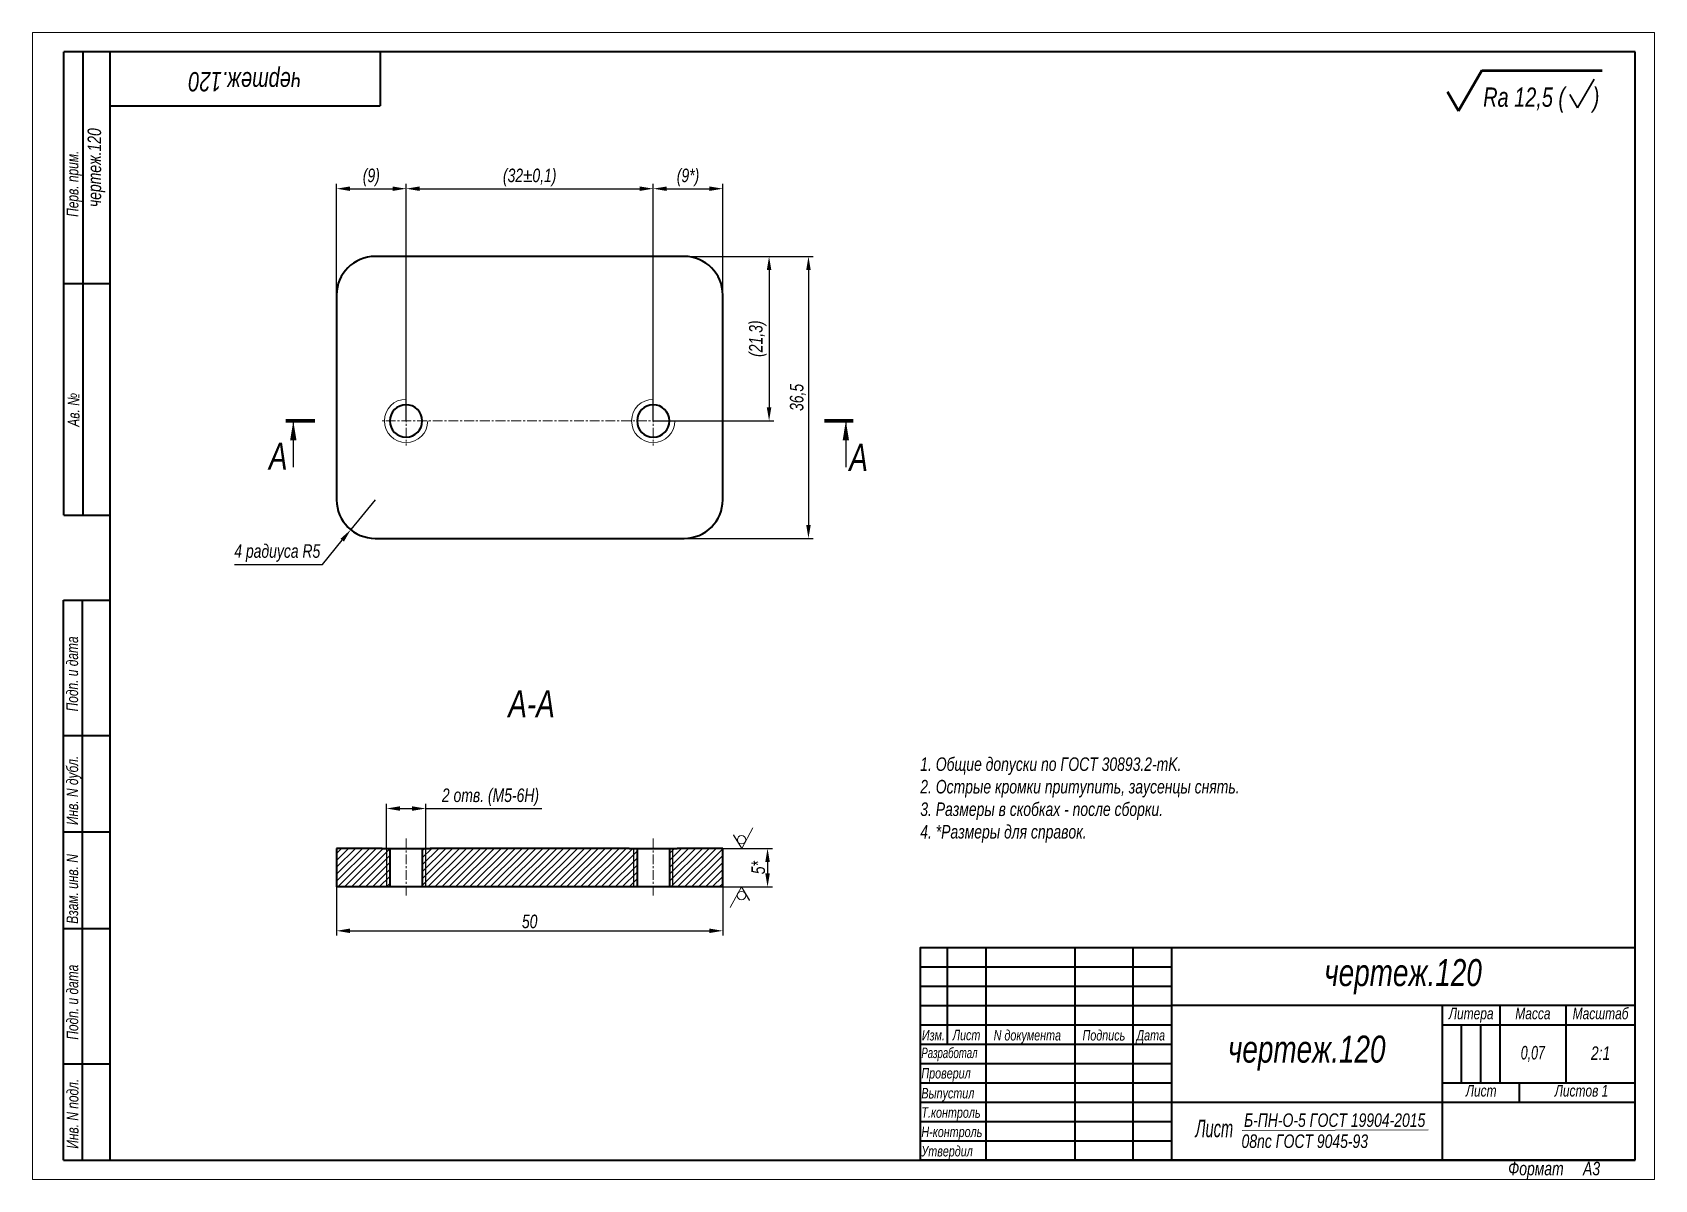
# Model space of a CAD drawing. Header units: millimetres. Extents: x 13068 to 13488, y -9150 to -8853.
import ezdxf

# ---------------------------------------------------------------- set-up
doc = ezdxf.new("R2010")
doc.units = ezdxf.units.MM
doc.linetypes.add('LT_08', pattern=[10.16, 6.35, -1.27, 1.27, -1.27])
for name, color, linetype, lineweight in [('Layer_01', 3, 'Continuous', 13), ('Layer_05', 7, 'Continuous', 40), ('Layer_08', 1, 'Continuous', 15), ('Layer_09', 6, 'Continuous', 15), ('Layer_15', 7, 'Continuous', 40), ('Layer_19', 7, 'Continuous', 50), ('Layer_20', 8, 'Continuous', 20)]:
    doc.layers.add(name, color=color, linetype=linetype, lineweight=lineweight)
doc.styles.add('Style_01', font='ARIALNI.TTF', dxfattribs={"width": 0.9, "height": 3.5})
doc.dimstyles.new('DimStyle_04', dxfattribs={"dimtxt": 3.5, "dimasz": 3.5, "dimexe": 1.25, "dimexo": 0, "dimtad": 1, "dimlfac": 0.5, "dimtxsty": 'Style_01', "dimcen": 2.5, "dimazin": 3, "dimtfac": 1, "dimtmove": 0, "dimatfit": 3})
doc.dimstyles.new('DimStyle_05', dxfattribs={"dimtxt": 3.5, "dimasz": 3.5, "dimexe": 1.25, "dimexo": 0, "dimtad": 1, "dimdec": 1, "dimtxsty": 'Style_01', "dimcen": 0, "dimazin": 3, "dimtfac": 1, "dimtdec": 1, "dimtmove": 0, "dimatfit": 3})
pattern_1 = [(45, (156.0939, -298.0664), (-0.89802561, 0.89802561), [])]

# ---------------------------------------------------------------- blocks, each defined once
blk = doc.blocks.new('*D50')
at = {"layer": 'Defpoints', "color": 0, "ltscale": 0.5, "transparency": 16777216}
for p in [(13169.4, -9053.57), (13159.26, -9063.88), (13169.4, -9063.88)]:
    blk.add_point(p, dxfattribs=at)
at = {"layer": 'Layer_08', "color": 0, "lineweight": -2, "ltscale": 0.5, "transparency": 16777216}
for p, q in [((13159.26, -9063.88), (13159.26, -9052.32)), ((13162.76, -9053.57), (13165.9, -9053.57)), ((13169.4, -9063.88), (13169.4, -9052.32)), ((13169.4, -9053.57), (13199.46, -9053.57))]:
    blk.add_line(p, q, dxfattribs=at)
at = {"layer": 'Layer_08', "color": 0, "ltscale": 0.5, "transparency": 16777216}
for points in [[(13162.76, -9052.99), (13162.76, -9054.16), (13159.26, -9053.57)], [(13165.9, -9052.99), (13165.9, -9054.16), (13169.4, -9053.57)]]:
    blk.add_solid(points, dxfattribs=at)
at = {"layer": 'Layer_08', "color": 0, "ltscale": 0.5, "transparency": 16777216, "insert": (13186.18, -9050.66), "char_height": 3.5, "attachment_point": 5, "style": 'Style_01'}
blk.add_mtext('2 отв. (М5-6Н)', dxfattribs=at)
blk = doc.blocks.new('*D51')
at = {"layer": 'Defpoints', "color": 0, "ltscale": 0.5, "transparency": 16777216}
for p in [(13146.33, -9073.88), (13246.33, -9073.88), (13246.33, -9085.23)]:
    blk.add_point(p, dxfattribs=at)
at = {"layer": 'Layer_08', "color": 0, "lineweight": -2, "ltscale": 0.5, "transparency": 16777216}
for p, q in [((13146.33, -9073.88), (13146.33, -9086.48)), ((13246.33, -9073.88), (13246.33, -9086.48)), ((13149.83, -9085.23), (13242.83, -9085.23))]:
    blk.add_line(p, q, dxfattribs=at)
at = {"layer": 'Layer_08', "color": 0, "ltscale": 0.5, "transparency": 16777216}
for points in [[(13149.83, -9084.65), (13149.83, -9085.82), (13146.33, -9085.23)], [(13242.83, -9084.65), (13242.83, -9085.82), (13246.33, -9085.23)]]:
    blk.add_solid(points, dxfattribs=at)
at = {"layer": 'Layer_08', "color": 0, "ltscale": 0.5, "transparency": 16777216, "insert": (13196.33, -9082.82), "char_height": 3.5, "attachment_point": 5, "style": 'Style_01'}
blk.add_mtext('50', dxfattribs=at)
blk = doc.blocks.new('*D52')
at = {"layer": 'Defpoints', "color": 0, "ltscale": 0.5, "transparency": 16777216}
for p in [(13246.33, -9063.88), (13246.33, -9073.88), (13257.92, -9073.88)]:
    blk.add_point(p, dxfattribs=at)
at = {"layer": 'Layer_08', "color": 0, "lineweight": -2, "ltscale": 0.5, "transparency": 16777216}
for p, q in [((13246.33, -9063.88), (13259.17, -9063.88)), ((13257.92, -9067.38), (13257.92, -9070.38)), ((13246.33, -9073.88), (13259.17, -9073.88))]:
    blk.add_line(p, q, dxfattribs=at)
at = {"layer": 'Layer_08', "color": 0, "ltscale": 0.5, "transparency": 16777216}
for points in [[(13257.34, -9067.38), (13258.51, -9067.38), (13257.92, -9063.88)], [(13257.34, -9070.38), (13258.51, -9070.38), (13257.92, -9073.88)]]:
    blk.add_solid(points, dxfattribs=at)
at = {"layer": 'Layer_08', "color": 0, "ltscale": 0.5, "transparency": 16777216, "insert": (13255.52, -9068.88), "char_height": 3.5, "attachment_point": 5, "rotation": 90, "style": 'Style_01'}
blk.add_mtext('5*', dxfattribs=at)
blk = doc.blocks.new('Block_18')
at = {"layer": 'Layer_05', "linetype": 'Continuous', "lineweight": 15}
for p, q in [((0, 297.18), (0, 0.18)), ((420, 297.18), (0, 297.18)), ((420, 297.18), (420, 0.18)), ((0, 0.18), (420, 0.18))]:
    blk.add_line(p, q, dxfattribs=at)
at = {"layer": 'Layer_05', "linetype": 'Continuous'}
for p, q in [((415, 292.18), (8.12, 292.18)), ((8.12, 172.18), (8.12, 292.18)), ((13.12, 172.18), (13.12, 292.18)), ((20, 292.18), (20, 5.18)), ((90, 292.18), (90, 278.18)), ((415, 5.18), (415, 292.18)), ((20, 278.18), (90, 278.18)), ((8.12, 232.18), (20, 232.18)), ((8.12, 172.18), (20, 172.18)), ((8, 5.18), (8, 150.18)), ((8, 150.18), (20, 150.18)), ((13, 5.18), (13, 150.18)), ((8, 115.18), (20, 115.18)), ((8, 90.18), (20, 90.18)), ((8, 65.18), (20, 65.18)), ((229.88, 55.22), (294.92, 55.22)), ((229.88, 50.21), (294.92, 50.21)), ((229.88, 45.21), (294.92, 45.21)), ((369.97, 40.21), (369.97, 25.2)), ((374.97, 40.21), (374.97, 25.2)), ((8, 30.18), (20, 30.18)), ((229.88, 30.2), (294.92, 30.2)), ((229.88, 25.2), (294.92, 25.2)), ((229.88, 20.19), (294.92, 20.19)), ((229.88, 15.19), (294.92, 15.19)), ((229.88, 10.19), (294.92, 10.19)), ((8, 5.18), (20, 5.18)), ((20, 5.18), (415, 5.18)), ((415, 5.18), (230, 5.18))]:
    blk.add_line(p, q, dxfattribs=at)
for points in [[(415, 60.22), (229.88, 60.22), (229.88, 5.18)], [(236.88, 60.22), (236.88, 35.2)], [(246.89, 60.22), (246.89, 5.18)], [(269.9, 60.22), (269.9, 5.18)], [(284.91, 60.22), (284.91, 5.18)], [(294.92, 60.22), (294.92, 5.18)], [(415, 45.21), (294.92, 45.21)], [(415, 45.21), (294.92, 45.21)], [(364.97, 45.21), (364.97, 5.18)], [(379.98, 45.21), (379.98, 25.2)], [(396.99, 45.21), (396.99, 25.2)], [(396.99, 45.21), (396.99, 25.2)], [(229.88, 40.21), (294.92, 40.21)], [(364.97, 40.21), (415, 40.21)], [(229.88, 35.2), (294.92, 35.2)], [(364.97, 25.2), (415, 25.2)], [(384.98, 25.2), (384.98, 20.19)], [(294.92, 20.19), (415, 20.19)]]:
    blk.add_lwpolyline(points, dxfattribs=at)
at = {"layer": 'Layer_05', "linetype": 'Continuous', "style": 'Style_01', "width": 0.9}
for s, p in [('Перв. прим.', (11.89, 249.43)), ('Ав. №', (12.16, 195.1)), ('Подп. и дата', (11.81, 121.4)), ('Инв. N дубл.', (11.82, 91.97)), ('Взам. инв. N', (11.83, 66.4)), ('Подп. и дата', (11.85, 36.4)), ('Инв. N подл.', (11.9, 8.18))]:
    blk.add_text(s, height=3, rotation=90, dxfattribs=at).set_placement(p)
at = {"layer": 'Layer_05', "linetype": 'Continuous', "style": 'Style_01'}
for s, height, width, p in [('Литера', 3, 0.9, (366.74, 41.69)), ('Масса', 3, 0.9, (383.95, 41.69)), ('Масштаб', 3, 0.9, (398.8, 41.69)), ('Изм.', 2.7, 0.9, (230.29, 36.2)), ('Лист', 2.7, 0.9, (238.27, 36.25)), ('N документа', 2.7, 0.9, (248.89, 36.2)), ('Подпись', 2.7, 0.9, (271.9, 36.2)), ('Дата', 2.7, 0.9, (285.88, 36.2)), ('Разработал', 2.7, 0.8, (230.17, 31.64)), ('Проверил', 2.7, 0.9, (230.17, 26.36)), ('Выпустил', 2.7, 0.9, (230.17, 21.19)), ('Лист ', 3, 0.9, (371.13, 21.68)), ('Листов 1', 3, 0.9, (394.15, 21.68)), ('Т.контроль', 2.7, 0.9, (230.17, 16.19)), ('Н-контроль', 2.7, 0.9, (230.17, 11.19)), ('Утвердил', 2.7, 0.9, (230.17, 6.18))]:
    blk.add_text(s, height=height, dxfattribs=dict(at, width=width)).set_placement(p)
at = {"layer": 'Layer_05', "linetype": 'Continuous', "insert": (382.1, 4.78), "char_height": 3.5, "width": 32.9515, "attachment_point": 1, "style": 'Style_01'}
blk.add_mtext('Формат     А3', dxfattribs=at)
blk = doc.blocks.new('*D53')
at = {"layer": 'Defpoints', "color": 0, "ltscale": 0.5, "transparency": 16777216}
for p in [(13156.33, -8973.63), (13150.01, -8981.37)]:
    blk.add_point(p, dxfattribs=at)
at = {"layer": 'Layer_08', "color": 0, "lineweight": -2, "ltscale": 0.5, "transparency": 16777216}
for p, q in [((13156.33, -8973.63), (13150.01, -8981.37)), ((13142.68, -8990.35), (13147.79, -8984.09)), ((13119.91, -8990.35), (13142.68, -8990.35))]:
    blk.add_line(p, q, dxfattribs=at)
at = {"layer": 'Layer_08', "color": 0, "ltscale": 0.5, "transparency": 16777216}
blk.add_solid([(13147.34, -8983.72), (13148.25, -8984.45), (13150.01, -8981.37)], dxfattribs=at)
at = {"layer": 'Layer_08', "color": 0, "ltscale": 0.5, "transparency": 16777216, "insert": (13130.98, -8987.43), "char_height": 3.5, "attachment_point": 5, "style": 'Style_01'}
blk.add_mtext('4 радиуса R5', dxfattribs=at)
blk = doc.blocks.new('*D54')
at = {"layer": 'Defpoints', "color": 0, "ltscale": 0.5, "transparency": 16777216}
for p in [(13164.32, -8893.09), (13146.33, -8941.73), (13164.32, -8946.9)]:
    blk.add_point(p, dxfattribs=at)
at = {"layer": 'Layer_08', "color": 0, "lineweight": -2, "ltscale": 0.5, "transparency": 16777216}
for p, q in [((13146.33, -8941.73), (13146.33, -8891.84)), ((13149.83, -8893.09), (13160.82, -8893.09)), ((13164.32, -8946.9), (13164.32, -8891.84))]:
    blk.add_line(p, q, dxfattribs=at)
at = {"layer": 'Layer_08', "color": 0, "ltscale": 0.5, "transparency": 16777216}
for points in [[(13149.83, -8892.51), (13149.83, -8893.67), (13146.33, -8893.09)], [(13160.82, -8892.51), (13160.82, -8893.67), (13164.32, -8893.09)]]:
    blk.add_solid(points, dxfattribs=at)
at = {"layer": 'Layer_08', "color": 0, "ltscale": 0.5, "transparency": 16777216, "insert": (13155.33, -8890.17), "char_height": 3.5, "attachment_point": 5, "style": 'Style_01'}
blk.add_mtext('(9)', dxfattribs=at)
blk = doc.blocks.new('*D55')
at = {"layer": 'Defpoints', "color": 0, "ltscale": 0.5, "transparency": 16777216}
for p in [(13228.33, -8893.09), (13164.33, -8953.23), (13228.33, -8953.22)]:
    blk.add_point(p, dxfattribs=at)
at = {"layer": 'Layer_08', "color": 0, "lineweight": -2, "ltscale": 0.5, "transparency": 16777216}
for p, q in [((13164.33, -8953.23), (13164.33, -8891.84)), ((13167.83, -8893.09), (13224.83, -8893.09)), ((13228.33, -8953.22), (13228.33, -8891.84))]:
    blk.add_line(p, q, dxfattribs=at)
at = {"layer": 'Layer_08', "color": 0, "ltscale": 0.5, "transparency": 16777216}
for points in [[(13167.83, -8892.51), (13167.83, -8893.67), (13164.33, -8893.09)], [(13224.83, -8892.51), (13224.83, -8893.67), (13228.33, -8893.09)]]:
    blk.add_solid(points, dxfattribs=at)
at = {"layer": 'Layer_08', "color": 0, "ltscale": 0.5, "transparency": 16777216, "insert": (13196.33, -8890.17), "char_height": 3.5, "width": 6.2141, "attachment_point": 5, "style": 'Style_01'}
blk.add_mtext('(32%%P0,1)', dxfattribs=at)
blk = doc.blocks.new('*D56')
at = {"layer": 'Defpoints', "color": 0, "ltscale": 0.5, "transparency": 16777216}
for p in [(13246.33, -8893.09), (13228.33, -8953.21), (13246.33, -8950.93)]:
    blk.add_point(p, dxfattribs=at)
at = {"layer": 'Layer_08', "color": 0, "lineweight": -2, "ltscale": 0.5, "transparency": 16777216}
for p, q in [((13228.33, -8953.21), (13228.33, -8891.84)), ((13231.83, -8893.09), (13242.83, -8893.09)), ((13246.33, -8950.93), (13246.33, -8891.84))]:
    blk.add_line(p, q, dxfattribs=at)
at = {"layer": 'Layer_08', "color": 0, "ltscale": 0.5, "transparency": 16777216}
for points in [[(13231.83, -8892.51), (13231.83, -8893.67), (13228.33, -8893.09)], [(13242.83, -8892.51), (13242.83, -8893.67), (13246.33, -8893.09)]]:
    blk.add_solid(points, dxfattribs=at)
at = {"layer": 'Layer_08', "color": 0, "ltscale": 0.5, "transparency": 16777216, "insert": (13237.33, -8890.17), "char_height": 3.5, "attachment_point": 5, "style": 'Style_01'}
blk.add_mtext('(9*)', dxfattribs=at)
blk = doc.blocks.new('*D57')
at = {"layer": 'Defpoints', "color": 0, "ltscale": 0.5, "transparency": 16777216}
for p in [(13228.33, -8910.63), (13228.33, -8953.22), (13258.32, -8953.22)]:
    blk.add_point(p, dxfattribs=at)
at = {"layer": 'Layer_08', "color": 0, "lineweight": -2, "ltscale": 0.5, "transparency": 16777216}
for p, q in [((13228.33, -8910.63), (13259.57, -8910.63)), ((13258.32, -8914.13), (13258.32, -8949.72)), ((13228.33, -8953.22), (13259.57, -8953.22))]:
    blk.add_line(p, q, dxfattribs=at)
at = {"layer": 'Layer_08', "color": 0, "ltscale": 0.5, "transparency": 16777216}
for points in [[(13257.73, -8914.13), (13258.9, -8914.13), (13258.32, -8910.63)], [(13257.73, -8949.72), (13258.9, -8949.72), (13258.32, -8953.22)]]:
    blk.add_solid(points, dxfattribs=at)
at = {"layer": 'Layer_08', "color": 0, "ltscale": 0.5, "transparency": 16777216, "insert": (13255.4, -8931.92), "char_height": 3.5, "attachment_point": 5, "rotation": 90, "style": 'Style_01'}
blk.add_mtext('(21,3)', dxfattribs=at)
blk = doc.blocks.new('*D58')
at = {"layer": 'Defpoints', "color": 0, "ltscale": 0.5, "transparency": 16777216}
for p in [(13208.59, -8910.63), (13211.18, -8983.63), (13268.51, -8983.63)]:
    blk.add_point(p, dxfattribs=at)
at = {"layer": 'Layer_08', "color": 0, "lineweight": -2, "ltscale": 0.5, "transparency": 16777216}
for p, q in [((13208.59, -8910.63), (13269.76, -8910.63)), ((13268.51, -8914.13), (13268.51, -8980.13)), ((13211.18, -8983.63), (13269.76, -8983.63))]:
    blk.add_line(p, q, dxfattribs=at)
at = {"layer": 'Layer_08', "color": 0, "ltscale": 0.5, "transparency": 16777216}
for points in [[(13267.93, -8914.13), (13269.1, -8914.13), (13268.51, -8910.63)], [(13267.93, -8980.13), (13269.1, -8980.13), (13268.51, -8983.63)]]:
    blk.add_solid(points, dxfattribs=at)
at = {"layer": 'Layer_08', "color": 0, "ltscale": 0.5, "transparency": 16777216, "insert": (13265.78, -8947.13), "char_height": 3.5, "attachment_point": 5, "rotation": 90, "style": 'Style_01'}
blk.add_mtext('36,5', dxfattribs=at)

msp = doc.modelspace()

# ---------------------------------------------------------------- hatches: boundary and pattern name
at = {"linetype": 'Continuous', "lineweight": 18}
h = msp.add_hatch(dxfattribs=at)
h.set_pattern_fill('ANSI31', scale=0.4, style=0)
h.set_pattern_definition(pattern_1)
h.paths.add_polyline_path([(13160.129, -9069.08), (13160.129, -9068.68), (13160.129, -9068.159), (13160.129, -9067.959), (13160.129, -9067.48), (13160.129, -9067.08), (13160.129, -9066.548), (13160.129, -9066.348), (13160.129, -9065.88), (13160.129, -9063.88), (13146.329, -9063.88), (13146.329, -9073.88), (13160.129, -9073.88), (13160.129, -9073.48), (13160.129, -9072.951), (13160.129, -9072.751), (13160.129, -9072.28), (13160.129, -9071.88), (13160.129, -9071.399), (13160.129, -9071.199), (13160.129, -9070.68), (13160.129, -9070.28), (13160.129, -9069.826), (13160.129, -9069.626)])
h = msp.add_hatch(dxfattribs=at)
h.set_pattern_fill('ANSI31', scale=0.4, style=0)
h.set_pattern_definition(pattern_1)
h.paths.add_polyline_path([(13168.529, -9065.88), (13168.529, -9066.062), (13168.529, -9066.28), (13168.529, -9066.68), (13168.529, -9067.228), (13168.529, -9067.428), (13168.529, -9067.88), (13168.529, -9068.28), (13168.529, -9068.817), (13168.529, -9069.017), (13168.529, -9069.48), (13168.529, -9069.88), (13168.529, -9070.397), (13168.529, -9070.597), (13168.529, -9071.08), (13168.529, -9071.48), (13168.529, -9072.004), (13168.529, -9072.204), (13168.529, -9072.68), (13168.529, -9073.08), (13168.529, -9073.514), (13168.529, -9073.714), (13168.529, -9073.88), (13224.129, -9073.88), (13224.129, -9073.48), (13224.129, -9072.956), (13224.129, -9072.756), (13224.129, -9072.28), (13224.129, -9071.88), (13224.129, -9071.368), (13224.129, -9071.168), (13224.129, -9070.68), (13224.129, -9070.28), (13224.129, -9069.88), (13224.129, -9069.68), (13224.129, -9069.08), (13224.129, -9068.68), (13224.129, -9068.183), (13224.129, -9067.983), (13224.129, -9067.48), (13224.129, -9067.08), (13224.129, -9066.511), (13224.129, -9066.311), (13224.129, -9065.88), (13224.129, -9063.88), (13168.529, -9063.88), (13168.529, -9065.279)])
h = msp.add_hatch(dxfattribs=at)
h.set_pattern_fill('ANSI31', scale=0.4, style=0)
h.set_pattern_definition(pattern_1)
h.paths.add_polyline_path([(13232.529, -9068.761), (13232.529, -9068.961), (13232.529, -9069.48), (13232.529, -9069.88), (13232.529, -9070.317), (13232.529, -9070.517), (13232.529, -9071.08), (13232.529, -9071.48), (13232.529, -9071.947), (13232.529, -9072.147), (13232.529, -9072.68), (13232.529, -9073.08), (13232.529, -9073.509), (13232.529, -9073.709), (13232.529, -9073.88), (13246.329, -9073.88), (13246.329, -9063.88), (13232.529, -9063.88), (13232.529, -9065.195), (13232.529, -9065.88), (13232.529, -9066.077), (13232.529, -9066.28), (13232.529, -9066.68), (13232.529, -9067.266), (13232.529, -9067.466), (13232.529, -9067.88), (13232.529, -9068.28)])

# ---------------------------------------------------------------- linework, layer by layer
at = {"layer": 'Layer_01', "lineweight": 13, "ltscale": 0.303109}
msp.add_line((13436.78, -8872.947), (13442.842, -8862.447), dxfattribs=at)
msp.add_line((13436.78, -8872.947), (13442.842, -8862.447), dxfattribs=at)
msp.add_line((13436.78, -8872.947), (13442.842, -8862.447), dxfattribs=at)
at = {"layer": 'Layer_01', "lineweight": 30}
for q in [(13471.967, -8864.694), (13471.967, -8864.694), (13471.967, -8864.694), (13471.967, -8864.694), (13465.616, -8868.694), (13465.616, -8868.694), (13465.616, -8868.694), (13465.616, -8868.694)]:
    msp.add_line((13467.637, -8872.194), q, dxfattribs=at)
at = {"layer": 'Layer_01', "lineweight": 13, "ltscale": 0.141451}
msp.add_line((13436.78, -8872.947), (13433.951, -8868.047), dxfattribs=at)
msp.add_line((13436.78, -8872.947), (13433.951, -8868.047), dxfattribs=at)
msp.add_line((13436.78, -8872.947), (13433.951, -8868.047), dxfattribs=at)
at = {"layer": 'Layer_01'}
msp.add_line((13380.785, -9136.948), (13428.982, -9136.763), dxfattribs=at)
at = {"layer": 'Layer_08', "linetype": 'LT_08', "ltscale": 0.4}
for p, q in [((13164.323, -8946.9), (13164.323, -8959.537)), ((13228.326, -8946.9), (13228.326, -8959.537)), ((13234.753, -8953.215), (13158.161, -8953.215)), ((13164.329, -9076.102), (13164.329, -9061.088)), ((13228.329, -9076.102), (13228.329, -9061.088))]:
    msp.add_line(p, q, dxfattribs=at)
at = {"layer": 'Layer_09', "ltscale": 0.5}
for centre in [(13164.326, -8953.215), (13228.326, -8953.218)]:
    msp.add_arc(centre, 5.6, 90, 0, dxfattribs=at)
at = {"layer": 'Layer_15', "linetype": 'Continuous'}
for p, q in [((13236.329, -8910.626), (13156.329, -8910.626)), ((13146.329, -8920.626), (13146.329, -8973.626)), ((13246.329, -8973.626), (13246.329, -8920.626)), ((13156.329, -8983.626), (13236.329, -8983.626)), ((13158.129, -9063.88), (13146.329, -9063.88)), ((13146.329, -9063.88), (13146.329, -9073.88)), ((13158.129, -9063.88), (13170.529, -9063.88)), ((13160.129, -9063.88), (13160.129, -9073.88)), ((13168.529, -9063.88), (13168.529, -9073.88)), ((13222.129, -9063.88), (13170.529, -9063.88)), ((13222.129, -9063.88), (13234.529, -9063.88)), ((13224.129, -9063.88), (13224.129, -9073.88)), ((13232.529, -9063.88), (13232.529, -9073.88)), ((13246.329, -9063.88), (13234.529, -9063.88)), ((13246.329, -9073.88), (13246.329, -9063.88)), ((13160.129, -9073.88), (13146.329, -9073.88)), ((13224.129, -9073.88), (13160.129, -9073.88)), ((13246.329, -9073.88), (13224.129, -9073.88))]:
    msp.add_line(p, q, dxfattribs=at)
at = {"layer": 'Layer_15', "linetype": 'Continuous', "lineweight": -3}
for p, q in [((13159.263, -9063.88), (13159.263, -9073.88)), ((13169.395, -9063.88), (13169.395, -9073.88)), ((13223.263, -9073.88), (13223.263, -9063.88)), ((13233.395, -9073.88), (13233.395, -9063.88))]:
    msp.add_line(p, q, dxfattribs=at)
at = {"layer": 'Layer_15', "linetype": 'Continuous'}
for centre, radius, start, end in [((13156.329, -8920.626), 10, 90, 180), ((13236.329, -8920.626), 10, 0, 90), ((13164.326, -8953.215), 4.197, 270.84606, 180.16039), ((13228.326, -8953.215), 4.197, 270.84606, 180.16039), ((13164.329, -8953.226), 4.2, 180, 270), ((13228.329, -8953.226), 4.2, 180, 270), ((13156.329, -8973.626), 10, 180, 270), ((13236.329, -8973.626), 10, 270, 0)]:
    msp.add_arc(centre, radius, start, end, dxfattribs=at)
at = {"layer": 'Layer_19', "lineweight": 50}
for p, q in [((13436.78, -8872.947), (13442.842, -8862.447)), ((13442.842, -8862.447), (13473.984, -8862.447)), ((13436.78, -8872.947), (13433.951, -8868.047))]:
    msp.add_line(p, q, dxfattribs=at)
at = {"layer": 'Layer_20', "color": 6, "lineweight": 70}
for p, q in [((13140.669, -8953.226), (13133.229, -8953.226)), ((13272.651, -8953.226), (13280.091, -8953.226))]:
    msp.add_line(p, q, dxfattribs=at)
at = {"layer": 'Layer_20', "color": 1, "lineweight": 13, "ltscale": 0.303109}
for p, q in [((13251.242, -9063.88), (13254.149, -9058.561)), ((13251.242, -9063.88), (13254.149, -9058.561)), ((13251.242, -9063.88), (13254.149, -9058.561)), ((13251.242, -9063.88), (13254.149, -9058.561)), ((13251.143, -9073.88), (13248.236, -9079.2)), ((13251.143, -9073.88), (13248.236, -9079.2)), ((13251.143, -9073.88), (13248.236, -9079.2)), ((13251.143, -9073.88), (13248.236, -9079.2))]:
    msp.add_line(p, q, dxfattribs=at)
at = {"layer": 'Layer_20', "color": 1, "lineweight": 13, "ltscale": 0.141451}
for p, q in [((13251.242, -9063.88), (13249.11, -9060.38)), ((13251.242, -9063.88), (13249.14, -9060.429)), ((13251.242, -9063.88), (13249.14, -9060.429)), ((13251.242, -9063.88), (13249.14, -9060.429)), ((13251.143, -9073.88), (13253.246, -9077.332)), ((13251.143, -9073.88), (13253.246, -9077.332)), ((13251.143, -9073.88), (13253.246, -9077.332)), ((13251.143, -9073.88), (13253.275, -9077.38))]:
    msp.add_line(p, q, dxfattribs=at)
at = {"layer": 'Layer_20', "color": 1, "lineweight": 13}
for centre in [(13251.198, -9061.652), (13251.198, -9061.652), (13251.198, -9061.652), (13251.198, -9061.652), (13251.187, -9076.109), (13251.187, -9076.109), (13251.187, -9076.109), (13251.187, -9076.109)]:
    msp.add_circle(centre, 1.098, dxfattribs=at)

# ---------------------------------------------------------------- block references
at = {"layer": 'Layer_05'}
msp.add_blockref('Block_18', (13067.585, -9149.816), dxfattribs=at)

# ---------------------------------------------------------------- texts
at = {"layer": 'Layer_01', "style": 'Style_01'}
for s, height, width, p in [('Rа 12,5 (     )', 5, 0.9, (13443.214, -8871.887)), ('2:1', 3.5, 0.9, (13471.118, -9118.652)), ('Лист', 4.5, 0.735, (13368.722, -9138.659))]:
    msp.add_text(s, height=height, dxfattribs=dict(at, width=width)).set_placement(p)
at = {"layer": 'Layer_01', "color": 5, "style": 'Style_01', "width": 0.9}
for s, p in [('А', (13128.806, -8965.848)), ('А', (13279.097, -8966.145)), ('А-А', (13190.802, -9029.927))]:
    msp.add_text(s, height=7, dxfattribs=at).set_placement(p)
at = {"layer": 'Layer_01', "attachment_point": 5, "style": 'Style_01'}
for insert, char_height, width, rotation in [((13122.585, -8864.634), 5, 70, 180), ((13084.147, -8887.634), 3.5, 60, 90)]:
    msp.add_mtext('чертеж.120', dxfattribs=dict(at, insert=insert, char_height=char_height, width=width, rotation=rotation))
at = {"layer": 'Layer_01', "insert": (13297.462, -9062.389), "char_height": 3.5, "attachment_point": 7, "style": 'Style_01'}
msp.add_mtext_dynamic_manual_height_columns('1. Общие допуски по ГОСТ 30893.2-mK.\\P2. Острые кромки притупить, заусенцы снять.\\P3. Размеры в скобках - после сборки.\\P4. *Размеры для справок.', width=195.13822, gutter_width=17.5, heights=[-22.21], dxfattribs=at)
at = {"layer": 'Layer_01', "style": 'Style_01'}
for s, insert, char_height, width, attachment_point in [('чертеж.120', (13422.464, -9097.102), 7, 119.91898, 5), ('чертеж.120', (13397.528, -9116.917), 7, 70.04667, 5), ('{\\W0.8;0,07}', (13456.067, -9117.116), 3.5, 17.01133, 5), ('Б-ПН-О-5 ГОСТ 19904-2015 ', (13381.298, -9132.497), 3.5, 80.46037, 1), ('08пс ГОСТ 9045-93', (13380.648, -9137.952), 3.5, 80.46037, 1)]:
    msp.add_mtext(s, dxfattribs=dict(at, insert=insert, char_height=char_height, width=width, attachment_point=attachment_point))

# ---------------------------------------------------------------- dimensions: what is measured, and where the dimension line sits
at = {"layer": 'Layer_08', "ltscale": 0.5}
for base, p1, p2, text, dimstyle, picture, middle in [((13164.323, -8893.091), (13146.329, -8941.735), (13164.323, -8946.9), '(<>)', 'DimStyle_04', '*D54', (13155.326, -8890.172)), ((13228.326, -8893.091), (13164.329, -8953.226), (13228.326, -8953.218), '(<>%%P0,1)', 'DimStyle_04', '*D55', (13196.328, -8890.172)), ((13246.329, -8893.091), (13228.326, -8953.215), (13246.329, -8950.928), '(<>*)', 'DimStyle_04', '*D56', (13237.328, -8890.172)), ((13169.395, -9053.575), (13159.263, -9063.88), (13169.395, -9063.88), '2 отв. (М5-6Н)', 'DimStyle_05', '*D50', (13186.179, -9050.656))]:
    dim = msp.add_linear_dim(base=base, p1=p1, p2=p2, text=text, dimstyle=dimstyle, dxfattribs=at)
    dim.commit()
    dim.dimension.update_dxf_attribs({"geometry": picture, "text_midpoint": middle})
dim = msp.add_linear_dim(base=(13268.512, -8983.626), p1=(13208.585, -8910.626), p2=(13211.181, -8983.626), angle=90, dimstyle='DimStyle_04', dxfattribs=at)
dim.commit()
dim.dimension.update_dxf_attribs({"geometry": '*D58', "text_midpoint": (13265.776, -8947.126)})
dim = msp.add_linear_dim(base=(13258.316, -8953.218), p1=(13228.326, -8910.626), p2=(13228.326, -8953.218), angle=90, text='(<>)', dimstyle='DimStyle_04', dxfattribs=at)
dim.commit()
dim.dimension.update_dxf_attribs({"geometry": '*D57', "text_midpoint": (13255.396, -8931.922)})
dim = msp.add_radius_dim(center=(13156.329, -8973.626), mpoint=(13150.007, -8981.374), text='4 радиуса <>', dimstyle='DimStyle_04', dxfattribs=at)
dim.commit()
dim.dimension.update_dxf_attribs({"geometry": '*D53', "text_midpoint": (13130.98, -8987.433)})
dim = msp.add_linear_dim(base=(13257.923, -9073.88), p1=(13246.329, -9063.88), p2=(13246.329, -9073.88), angle=90, text='<>*', dimstyle='DimStyle_04', dxfattribs=at)
dim.commit()
dim.dimension.update_dxf_attribs({"geometry": '*D52', "text_midpoint": (13257.923, -9068.88), "dimtype": 160})
dim = msp.add_linear_dim(base=(13246.329, -9085.234), p1=(13146.329, -9073.88), p2=(13246.329, -9073.88), dimstyle='DimStyle_04', dxfattribs=at)
dim.commit()
dim.dimension.update_dxf_attribs({"geometry": '*D51', "text_midpoint": (13196.329, -9082.822)})

# ---------------------------------------------------------------- leaders
at = {"layer": 'Layer_20'}
for points in [[(13135.129, -8953.226), (13135.129, -8965.226)], [(13278.191, -8953.226), (13278.191, -8965.226)]]:
    msp.add_leader(points, dimstyle='DimStyle_05', override={"dimasz": 5, "dimclrd": 6}, dxfattribs=at)

doc.saveas('drawing.dxf')
